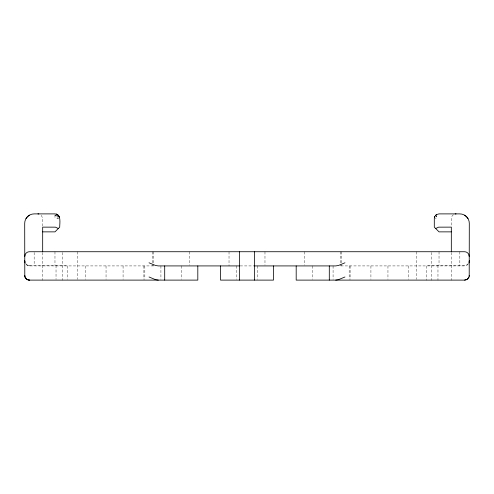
<?xml version="1.0" encoding="UTF-8"?>
<svg xmlns="http://www.w3.org/2000/svg" width="494" height="494" viewBox="0 0 494 494"><rect width="100%" height="100%" fill="white"/><g stroke="black" fill="none" stroke-linecap="round" stroke-linejoin="round"><path stroke-width="0.37" stroke-dasharray="2.47 1.85" d="M435.739 217.91L435.683 218.62L436.134 218.243M57.335 215.724L57.255 216.687L58.199 217.206M436.233 216.465L436.665 215.724L436.745 216.687L435.801 217.206M58.928 217.873L58.317 218.62L56.193 218.62L57.02 217.786L57.866 218.243M468.503 263.345L467.201 264.648L465.033 265.426L426.495 265.445L426.495 280.11M453.43 214.686L452.121 215.995L451.417 217.7L451.325 227.135M468.133 264.302L466.639 265.451L464.57 265.92L340.033 265.92M436.134 216.255L436.869 215.822M56.903 216.335L56.39 215.39L55.347 215.724L55.81 216.576L54.97 217.397L54.97 214.526M29.43 265.92L27.337 265.414L25.861 264.29L27.361 265.451L29.43 265.92L153.967 265.92M240.146 265.92L253.854 265.92M54.97 215.279L56.39 215.39M41.286 215.279L42.651 218.157L42.675 227.135M25.497 263.345L26.8 264.648L28.967 265.426L67.505 265.445L67.505 279.338M459.84 251.73L459.84 265.445M451.325 252.496L451.325 280.11M439.03 251.73L439.03 265.445M437.968 265.445L437.968 280.11M431.46 252.496L431.46 280.11M416.325 251.73L416.325 279.363M408.76 265.92L408.76 279.363M387.951 265.92L387.951 279.363M370.92 265.92L370.92 279.363M350.11 265.92L350.11 279.363M349.165 265.92L349.165 279.363M341.595 251.73L341.595 265.92M340.65 251.73L340.65 265.92M333.079 265.92L333.079 279.363M312.27 265.92L312.27 279.363M304.705 251.73L304.705 265.173M264.975 251.73L264.975 265.173M257.405 265.92L257.405 279.363M236.595 265.92L236.595 279.363M229.025 251.73L229.025 265.92M189.295 251.73L189.295 265.173M181.73 265.92L181.73 279.363M160.921 265.92L160.921 279.363M153.35 251.73L153.35 265.92M152.405 251.73L152.405 265.92M144.835 265.92L144.835 279.363M143.89 265.92L143.89 279.363M123.08 265.92L123.08 279.363M106.049 265.92L106.049 279.363M85.24 265.92L85.24 279.363M77.675 251.73L77.675 279.363M62.54 252.496L62.54 280.11M56.032 265.445L56.032 279.338M54.97 251.73L54.97 265.445M42.675 252.496L42.675 280.11M34.16 252.49L34.16 265.445"/><path stroke-width="0.74" d="M469.207 261.641L469.3 260.715M469.207 276.3L469.3 223.35C469.356 218.274 464.922 213.84 459.84 213.89L439.03 213.89L436.665 214.526L435.307 215.724M24.861 255.237L24.7 256.46C24.725 253.935 26.874 251.693 29.43 251.73L464.57 251.73C467.126 251.693 469.275 253.935 469.3 256.46L469.139 255.237M434.461 217.397L434.936 216.255L434.3 218.62L434.3 227.135L439.03 231.865L451.325 231.865M469.016 262.796L469.3 261.19M469.3 275.38C469.263 277.881 467.102 280.135 464.57 280.11L296.19 280.11L296.19 265.92M42.675 231.865L54.97 231.865L59.7 227.135C59.681 222.936 61.528 214.273 54.97 213.89L34.16 213.89C29.078 213.84 24.644 218.274 24.7 223.35L24.793 276.3M468.942 277.19L467.201 279.314L464.57 280.11M58.199 215.47L56.193 214.05L57.866 214.902M25.966 218.62L27.473 216.662L29.43 215.162M435.683 228.518L438.567 227.16L451.325 227.135L451.325 251.73M435.683 215.279L436.665 214.526M344.966 262.796L338.544 265.451L335.704 265.92L254.571 265.92M344.966 276.986L338.544 279.641L335.704 280.11M455.135 213.982L456.055 213.89M239.429 265.92L158.296 265.92L155.456 265.451L149.034 262.796M158.296 280.11L155.456 279.641L149.034 276.986M37.945 213.89L38.865 213.982M464.57 215.162L466.527 216.662L468.034 218.62M58.317 228.518L55.433 227.16L42.675 227.135L42.675 251.73M25.058 277.19L26.8 279.314L29.43 280.11L197.81 280.11L197.81 265.92M24.898 262.258L24.7 261.19L24.984 262.796M24.7 260.715L24.793 261.641M329.3 265.92L329.3 280.11M273.485 265.92L273.485 280.11L220.515 280.11L220.515 265.92M254.571 251.73L254.571 280.11M239.429 251.73L239.429 280.11M164.7 265.92L164.7 280.11M58.317 215.279L59.539 217.397L58.317 215.279M29.43 280.11C26.898 280.135 24.737 277.881 24.7 275.38C24.756 277.887 26.904 280.098 29.43 280.11"/></g></svg>
